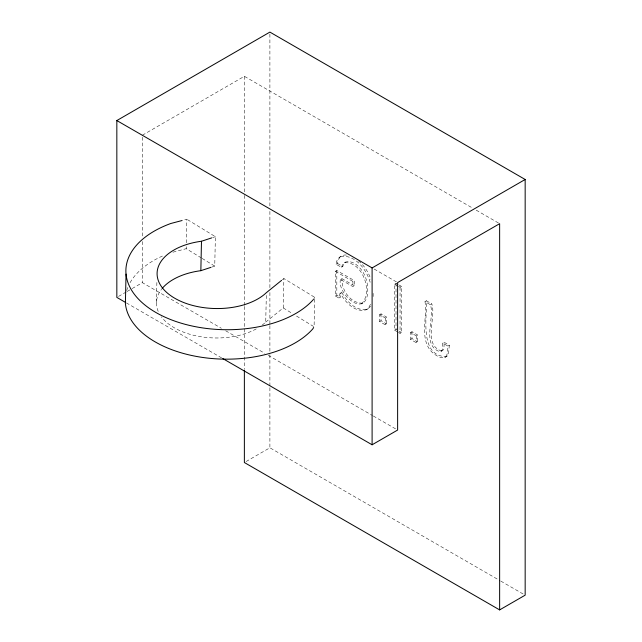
<?xml version="1.0" encoding="UTF-8"?>
<svg xmlns="http://www.w3.org/2000/svg" width="642" height="642" viewBox="0 0 642 642"><rect width="100%" height="100%" fill="white"/><g stroke="black" fill="none" stroke-linecap="round" stroke-linejoin="round"><path stroke-width="0.48" stroke-dasharray="3.21 2.41" d="M156.439 302.567L156.905 280.987M201.315 257.915L186.212 248.687L186.252 246.729M186.34 242.804L186.846 219.259L183.058 220.262M211.964 267.024L214.741 266.117L215.383 236.689L186.846 219.259M262.153 325.117A58.815 34.058 1.2 0 0 265.732 322.091L266.326 294.63M265.732 322.091L283.242 307.943L283.876 278.516L314.724 297.35L314.082 326.778L295.745 315.583M373.138 296.548L373.138 291.051M354.352 285.81L341.849 278.588L340.421 279.414L352.923 286.637L354.352 285.81L354.352 280.626L336.817 270.507L335.389 271.325L335.389 296.01L338.864 298.016L340.172 292.84L341.6 292.014C346.375 301.218 356.366 312.197 367.738 308.954L370.177 306.724L371.477 304.284M338.864 298.016L340.3 297.19L341.6 292.014M340.421 279.414C337.018 293.225 363.805 317.822 367.569 294.156C368.636 283.732 365.515 272.401 357.289 265.483C353.397 261.679 343.807 258.678 342.828 266.502L341.4 267.321L336.039 264.231C336.336 258.228 342.451 253.261 348.349 255.524M336.039 264.231L337.467 263.405L338.422 259.777L339.955 257.161L342.066 255.556M341.4 267.321L342.9 263.822L345.468 261.992M370.49 304.292L368.741 307.55L366.309 309.781C354.938 313.023 344.947 302.037 340.172 292.84M446.094 356.663L447.691 352.578L447.883 346.078L442.803 343.141L442.434 349.529L441.343 351.262L439.489 351.615C421.321 344.866 435.099 317.413 430.349 304.709L424.988 301.612C427.604 318.079 418.448 340.83 433.462 353.485C436.889 355.957 441.929 359.584 446.134 356.711C419.033 355.78 427.219 316.827 426.416 300.785L424.988 301.612M313.408 299.501L314.724 297.35M441.343 351.262L442.779 350.444L443.871 348.702L444.232 342.314L442.803 343.141M282.352 279.743L283.876 278.516M361.398 303.971C373.7 292.439 362.313 260.459 344.04 262.811M444.705 357.538L447.522 355.837L448.517 354.183L449.312 345.252L444.232 342.314M142.364 135.221L244.369 76.31L472.721 208.152M118.537 296.419L126.193 291.998M127.044 291.508L131.305 289.052M132.156 288.563L142.364 282.665L221.37 328.287M335.389 271.325L352.923 281.453L354.352 280.626M335.389 296.01L336.817 295.184L340.3 297.19M397.711 331.994L394.589 330.189L394.589 284.061L396.018 283.234L398.361 284.591M398.489 286.316L400.054 287.215L401.483 286.388L401.483 332.516L400.054 333.342L398.489 332.444M366.309 309.781L367.738 308.954M379.607 314.692L381.035 313.866L386.717 317.148L386.717 323.993L385.288 324.82L379.607 321.538L379.607 314.692L385.288 317.975L386.717 317.148M379.607 321.538L381.035 320.711L386.717 323.993M430.349 304.709L431.777 303.883C436.528 316.594 422.749 344.04 440.918 350.789L442.779 350.444M394.589 330.189L396.018 329.362L398.361 330.718M410.551 332.556L411.979 331.737L417.661 335.012L417.661 341.857L416.233 342.684L410.551 339.401L410.551 332.556L416.233 335.838L417.661 335.012M410.551 339.401L411.979 338.583L417.661 341.857M246.079 461.542L269.897 447.787L499.982 580.625M447.883 346.078L449.312 345.252M212.598 237.596L215.383 236.689M172.955 252.194L186.212 248.687M340.637 256.375C355.861 254.505 367.08 270.29 370.522 283.531M362.826 303.152C350.516 303.618 341.424 290.12 341.849 278.588M476.195 210.151L498.77 223.183M374.174 269.054L397.615 282.584M399.139 285.04L401.483 286.388M426.416 300.785L431.777 303.883M394.589 284.061L397.711 285.867M337.467 263.405L342.828 266.502M399.139 331.168L401.483 332.516M225.711 330.791L264.785 353.349M268.26 355.355L372.448 415.502M373.315 416.008L397.631 430.044M126.386 302.92L221.891 358.059M500.856 581.13L525.164 595.166M202.158 258.429L214.741 266.117M283.242 307.943L292.407 313.545M358.405 260.74C364.199 265.531 368.444 272.072 370.819 279.182M416.233 335.838L416.233 342.684M411.979 331.737L411.979 338.583M400.054 287.215L400.054 333.342M396.018 283.234L396.018 329.362M385.288 317.975L385.288 324.82M381.035 313.866L381.035 320.711M352.923 281.453L352.923 286.637M336.817 270.507L336.817 295.184M269.897 34.106L269.897 207.39M269.897 211.395L269.897 288.523M269.897 292.527L269.897 324.587M269.897 325.582L269.897 353.63M269.897 354.633L269.897 386.685M269.897 387.688L269.897 447.787M244.369 76.31L244.369 194.382M244.369 195.377L244.369 305.44M244.369 306.443L244.369 369.471M142.364 137.227L142.364 237.532M142.364 241.544L142.364 282.665M126.699 290.545A99.117 57.387 1.2 0 1 128.376 286.051M130.085 282.673A99.117 57.387 1.2 0 1 163.421 255.612M256.214 328.929A58.815 34.058 1.2 0 1 161.399 316.835M158.221 311.426A58.815 34.058 1.2 0 1 161.527 289.269"/><path stroke-width="0.96" d="M126.033 274.094L125.391 303.514A99.117 57.387 1.2 0 0 204.036 357.642A99.117 57.387 1.2 0 0 312.774 328.929L313.649 327.492M162.113 288.539A58.815 34.058 1.2 0 1 200.85 270.675L201.484 241.248L211.675 237.901M281.589 280.361L266.366 292.664A58.815 34.058 1.2 0 1 168.702 294.14A58.815 34.058 1.2 0 1 201.484 241.248M125.519 302.414L116.836 297.406L116.836 120.552L269.897 32.1L525.164 179.479L525.164 595.166L499.637 609.9L244.369 462.521L244.369 370.474M499.637 609.9L499.637 223.689L397.615 282.584L397.631 430.044L372.103 444.778L372.103 267.923L525.164 179.479M200.85 270.675L211.041 267.329M182.111 220.511L170.748 223.512A99.117 57.387 1.2 0 0 158.895 314.155A99.117 57.387 1.2 0 0 313.408 299.501M116.836 120.552L372.103 267.923M222.766 358.557L372.103 444.778"/></g></svg>
